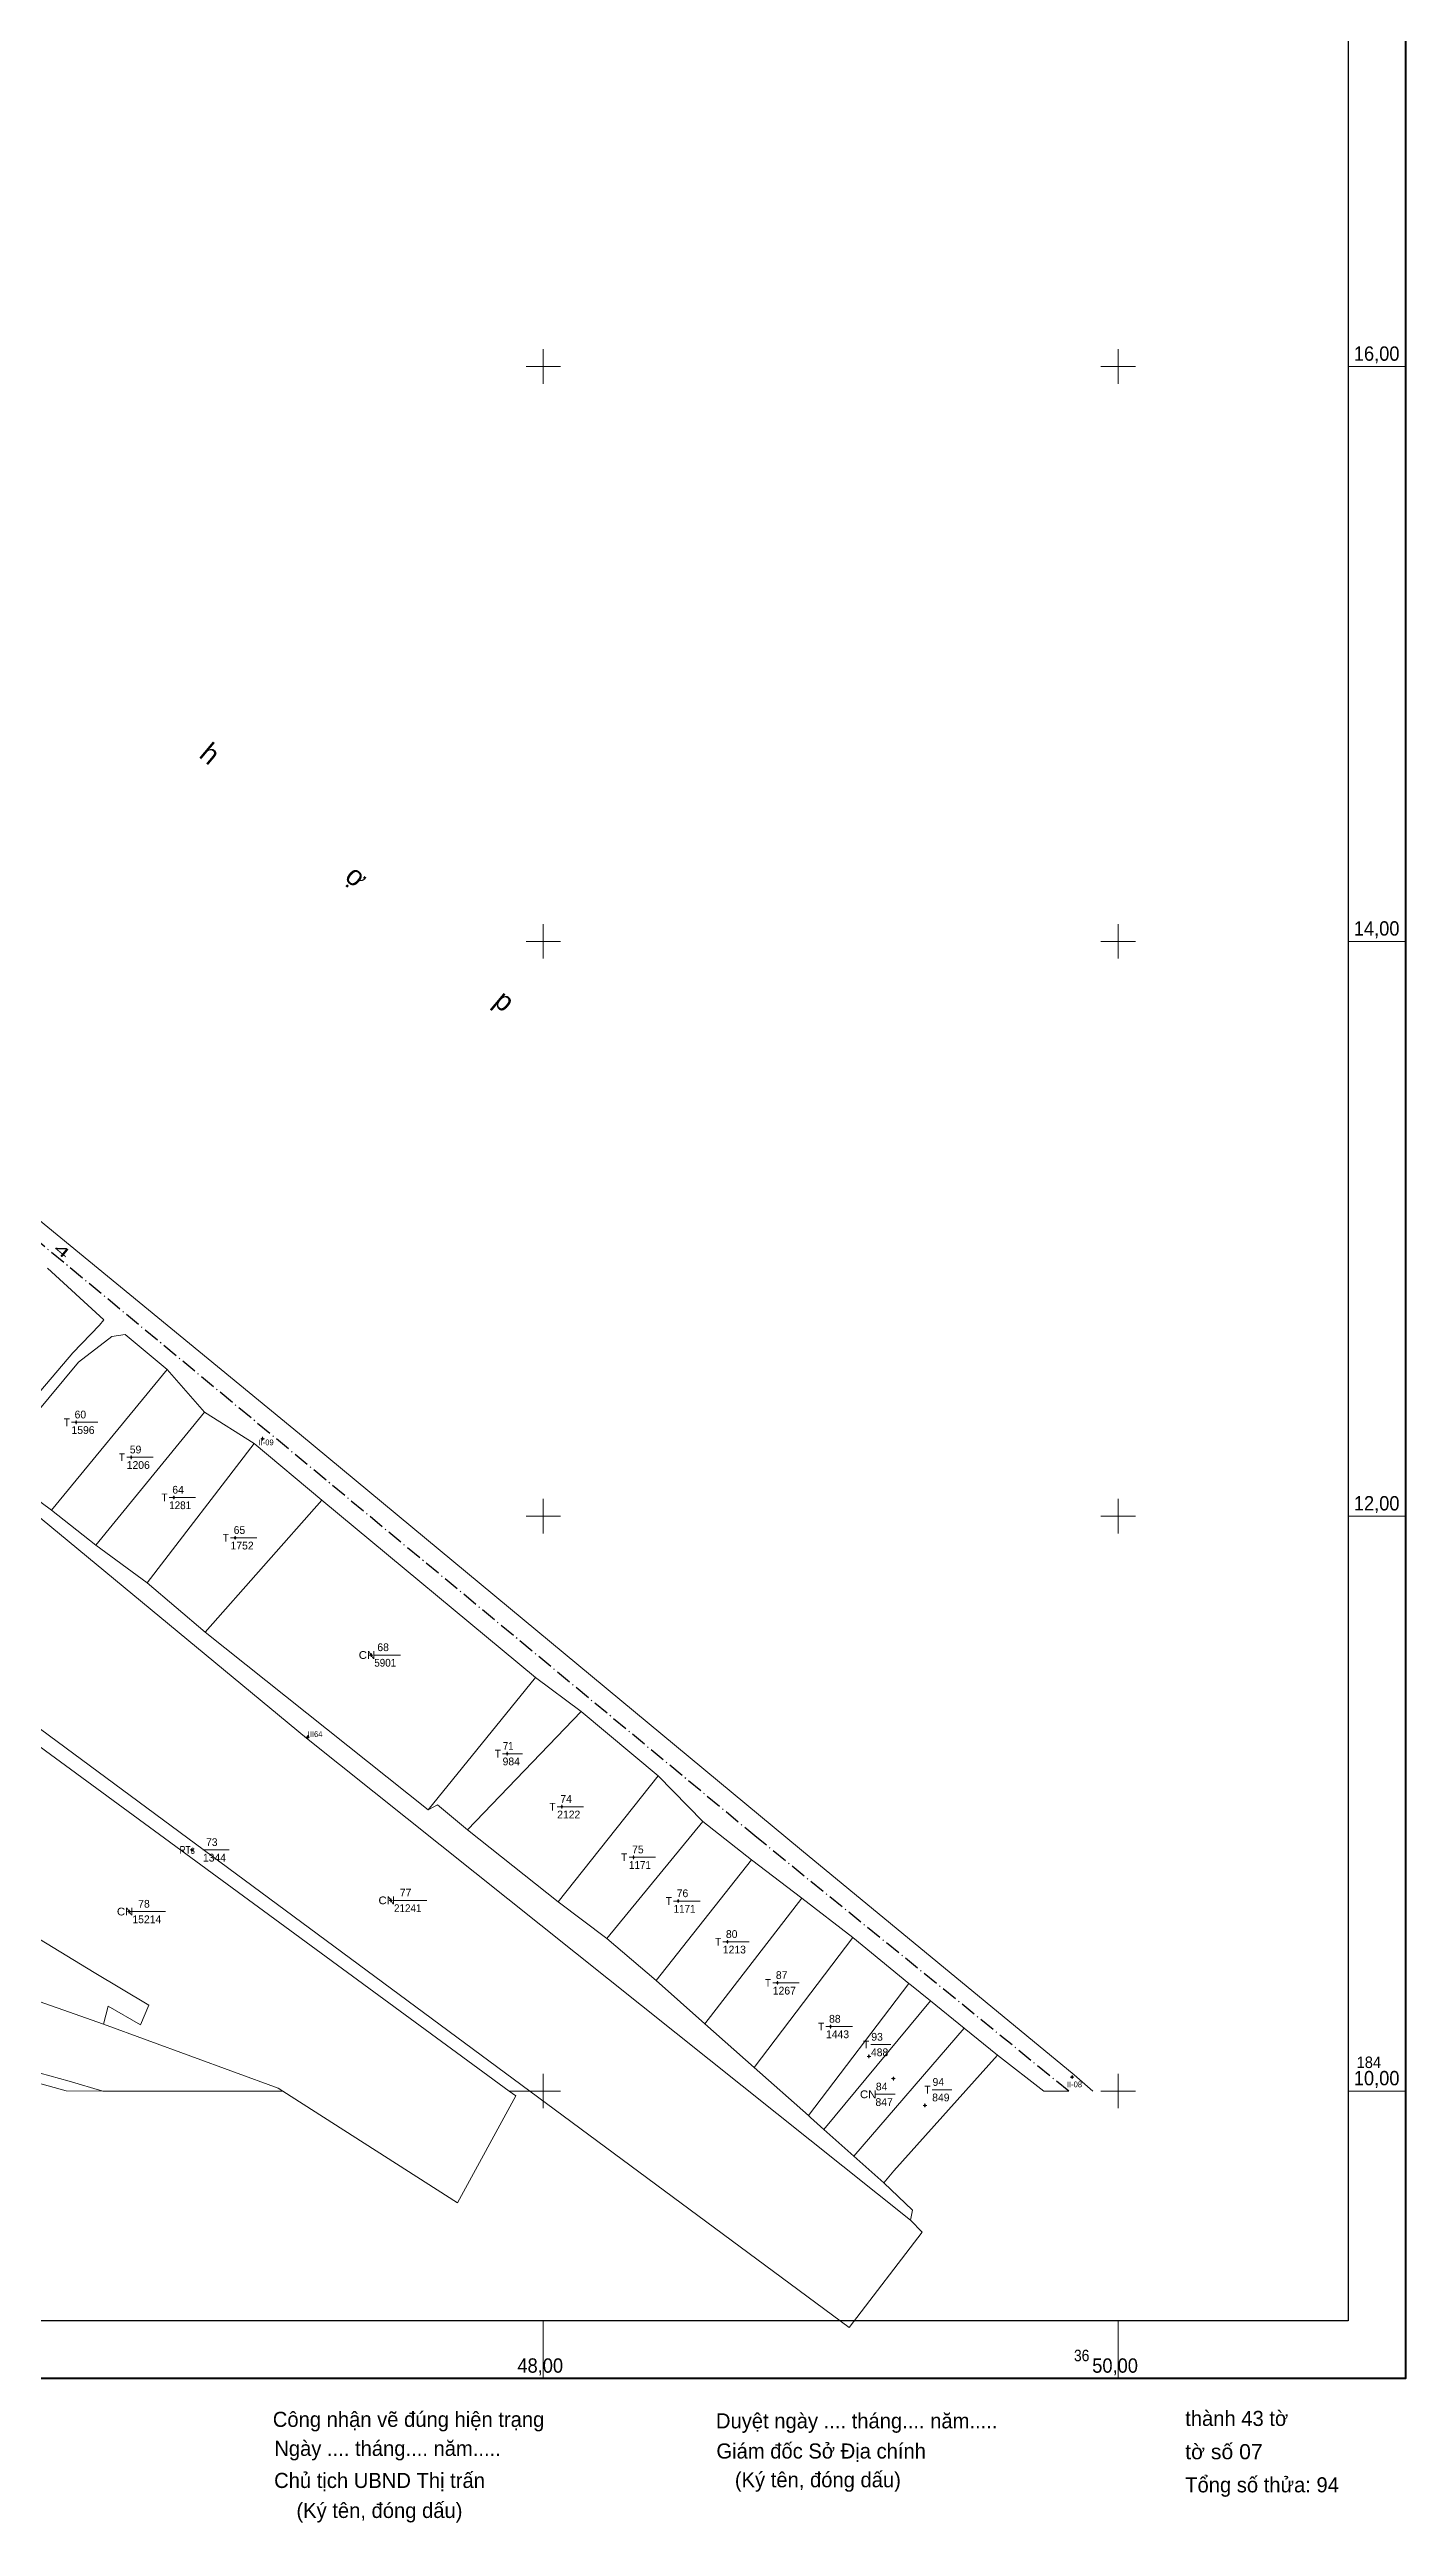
# Model space of a CAD drawing. Header units: metres. Extents: x 363900 to 365100, y 1840847 to 1842172.
# Drawn here: x 364628 to 365100, y 1840850 to 1841710 of the extents above; entities that cross this region are included whole.
import ezdxf
from ezdxf.enums import TextEntityAlignment as Align

# ---------------------------------------------------------------- set-up
doc = ezdxf.new("R2010")
doc.units = ezdxf.units.M
doc.header["$LTSCALE"] = 1.1
doc.linetypes.add('DOT_DASHED', pattern=[7.7, 5, -1.2, 0.3, -1.2])
for name, color, linetype, lineweight in [('10', 7, 'Continuous', 13), ('11', 7, 'Continuous', 13), ('13', 7, 'Continuous', 13), ('34', 7, 'Continuous', 13), ('63', 7, 'Continuous', 13)]:
    doc.layers.add(name, color=color, linetype=linetype, lineweight=lineweight)
doc.layers.add('12', color=7, linetype='Continuous')

msp = doc.modelspace()

# ---------------------------------------------------------------- hatches: boundary and pattern name
at = {"layer": '10'}
for points in [[(364702.421, 1841226.935, 1), (364702.271, 1841226.935, 1)], [(364718.132, 1841123.166, 1), (364717.982, 1841123.166, 1)], [(364984.057, 1841004.882, 1), (364983.907, 1841004.882, 1)]]:
    msp.add_hatch(color=256, dxfattribs=at).paths.add_polyline_path(points)
at = {"layer": '11'}
for points in [[(364637.535, 1841232.67, 1), (364637.385, 1841232.67, 1)], [(364637.535, 1841232.67, 1), (364637.385, 1841232.67, 1)], [(364656.745, 1841220.5, 1), (364656.595, 1841220.5, 1)], [(364656.745, 1841220.5, 1), (364656.595, 1841220.5, 1)], [(364671.525, 1841206.51, 1), (364671.375, 1841206.51, 1)], [(364671.525, 1841206.51, 1), (364671.375, 1841206.51, 1)], [(364692.875, 1841192.48, 1), (364692.725, 1841192.48, 1)], [(364692.875, 1841192.48, 1), (364692.725, 1841192.48, 1)], [(364740.175, 1841151.71, 1), (364740.025, 1841151.71, 1)], [(364740.175, 1841151.71, 1), (364740.025, 1841151.71, 1)], [(364787.525, 1841117.38, 1), (364787.375, 1841117.38, 1)], [(364787.525, 1841117.38, 1), (364787.375, 1841117.38, 1)], [(364806.525, 1841098.92, 1), (364806.375, 1841098.92, 1)], [(364806.525, 1841098.92, 1), (364806.375, 1841098.92, 1)], [(364677.855, 1841083.9, 1), (364677.705, 1841083.9, 1)], [(364677.855, 1841083.9, 1), (364677.705, 1841083.9, 1)], [(364831.505, 1841081.35, 1), (364831.355, 1841081.35, 1)], [(364831.505, 1841081.35, 1), (364831.355, 1841081.35, 1)], [(364747.045, 1841066.34, 1), (364746.895, 1841066.34, 1)], [(364747.045, 1841066.34, 1), (364746.895, 1841066.34, 1)], [(364847.025, 1841066.11, 1), (364846.875, 1841066.11, 1)], [(364847.025, 1841066.11, 1), (364846.875, 1841066.11, 1)], [(364656.025, 1841062.45, 1), (364655.875, 1841062.45, 1)], [(364656.025, 1841062.45, 1), (364655.875, 1841062.45, 1)], [(364864.145, 1841051.92, 1), (364863.995, 1841051.92, 1)], [(364864.145, 1841051.92, 1), (364863.995, 1841051.92, 1)], [(364881.525, 1841037.64, 1), (364881.375, 1841037.64, 1)], [(364881.525, 1841037.64, 1), (364881.375, 1841037.64, 1)], [(364900.035, 1841022.44, 1), (364899.885, 1841022.44, 1)], [(364900.035, 1841022.44, 1), (364899.885, 1841022.44, 1)], [(364913.385, 1841012.06, 1), (364913.235, 1841012.06, 1)], [(364913.385, 1841012.06, 1), (364913.235, 1841012.06, 1)], [(364921.875, 1841004.35, 1), (364921.725, 1841004.35, 1)], [(364921.875, 1841004.35, 1), (364921.725, 1841004.35, 1)], [(364932.865, 1840994.99, 1), (364932.715, 1840994.99, 1)], [(364932.865, 1840994.99, 1), (364932.715, 1840994.99, 1)]]:
    msp.add_hatch(color=256, dxfattribs=at).paths.add_polyline_path(points)

# ---------------------------------------------------------------- linework, layer by layer
at = {"layer": '10'}
for p, q in [((364702.03, 1841226.94), (364701.72, 1841226.94)), ((364702.35, 1841227.56), (364702.35, 1841227.25)), ((364702.35, 1841226.62), (364702.35, 1841226.31)), ((364702.97, 1841226.94), (364702.66, 1841226.94)), ((364718.06, 1841123.79), (364718.06, 1841123.48)), ((364717.74, 1841123.17), (364717.43, 1841123.17)), ((364718.06, 1841122.85), (364718.06, 1841122.54)), ((364718.68, 1841123.17), (364718.37, 1841123.17)), ((364983.67, 1841004.88), (364983.36, 1841004.88)), ((364983.98, 1841005.51), (364983.98, 1841005.19)), ((364983.98, 1841004.57), (364983.98, 1841004.26)), ((364984.61, 1841004.88), (364984.29, 1841004.88))]:
    msp.add_line(p, q, dxfattribs=at)
for centre, radius in [((364702.346, 1841226.935), 0.312), ((364702.346, 1841226.935), 0.075), ((364718.057, 1841123.166), 0.312), ((364718.057, 1841123.166), 0.075), ((364983.982, 1841004.882), 0.312), ((364983.982, 1841004.882), 0.075)]:
    msp.add_circle(centre, radius, dxfattribs=at)
at = {"layer": '11'}
for p, q in [((364637.15, 1841232.67), (364636.84, 1841232.67)), ((364637.15, 1841232.67), (364636.84, 1841232.67)), ((364637.46, 1841233.3), (364637.46, 1841232.98)), ((364637.46, 1841233.3), (364637.46, 1841232.98)), ((364637.46, 1841232.36), (364637.46, 1841232.04)), ((364637.46, 1841232.36), (364637.46, 1841232.04)), ((364638.08, 1841232.67), (364637.77, 1841232.67)), ((364638.08, 1841232.67), (364637.77, 1841232.67)), ((364656.36, 1841220.5), (364656.04, 1841220.5)), ((364656.36, 1841220.5), (364656.04, 1841220.5)), ((364656.67, 1841221.12), (364656.67, 1841220.81)), ((364656.67, 1841221.12), (364656.67, 1841220.81)), ((364656.67, 1841220.19), (364656.67, 1841219.88)), ((364656.67, 1841220.19), (364656.67, 1841219.88)), ((364657.3, 1841220.5), (364656.98, 1841220.5)), ((364657.3, 1841220.5), (364656.98, 1841220.5)), ((364671.14, 1841206.51), (364670.82, 1841206.51)), ((364671.14, 1841206.51), (364670.82, 1841206.51)), ((364671.45, 1841207.14), (364671.45, 1841206.82)), ((364671.45, 1841207.14), (364671.45, 1841206.82)), ((364671.45, 1841206.2), (364671.45, 1841205.88)), ((364671.45, 1841206.2), (364671.45, 1841205.88)), ((364672.08, 1841206.51), (364671.76, 1841206.51)), ((364672.08, 1841206.51), (364671.76, 1841206.51)), ((364692.49, 1841192.48), (364692.18, 1841192.48)), ((364692.49, 1841192.48), (364692.18, 1841192.48)), ((364692.8, 1841193.1), (364692.8, 1841192.79)), ((364692.8, 1841193.1), (364692.8, 1841192.79)), ((364692.8, 1841192.17), (364692.8, 1841191.86)), ((364692.8, 1841192.17), (364692.8, 1841191.86)), ((364693.42, 1841192.48), (364693.11, 1841192.48)), ((364693.42, 1841192.48), (364693.11, 1841192.48)), ((364739.79, 1841151.71), (364739.48, 1841151.71)), ((364739.79, 1841151.71), (364739.48, 1841151.71)), ((364740.1, 1841152.34), (364740.1, 1841152.02)), ((364740.1, 1841152.34), (364740.1, 1841152.02)), ((364740.1, 1841151.4), (364740.1, 1841151.08)), ((364740.1, 1841151.4), (364740.1, 1841151.08)), ((364740.72, 1841151.71), (364740.41, 1841151.71)), ((364740.72, 1841151.71), (364740.41, 1841151.71)), ((364787.14, 1841117.38), (364786.82, 1841117.38)), ((364787.14, 1841117.38), (364786.82, 1841117.38)), ((364787.45, 1841118), (364787.45, 1841117.69)), ((364787.45, 1841118), (364787.45, 1841117.69)), ((364787.45, 1841117.07), (364787.45, 1841116.76)), ((364787.45, 1841117.07), (364787.45, 1841116.76)), ((364788.08, 1841117.38), (364787.76, 1841117.38)), ((364788.08, 1841117.38), (364787.76, 1841117.38)), ((364806.14, 1841098.92), (364805.82, 1841098.92)), ((364806.14, 1841098.92), (364805.82, 1841098.92)), ((364806.45, 1841099.54), (364806.45, 1841099.23)), ((364806.45, 1841099.54), (364806.45, 1841099.23)), ((364806.45, 1841098.61), (364806.45, 1841098.3)), ((364806.45, 1841098.61), (364806.45, 1841098.3)), ((364807.08, 1841098.92), (364806.76, 1841098.92)), ((364807.08, 1841098.92), (364806.76, 1841098.92)), ((364677.47, 1841083.9), (364677.16, 1841083.9)), ((364677.47, 1841083.9), (364677.16, 1841083.9)), ((364677.78, 1841084.52), (364677.78, 1841084.21)), ((364677.78, 1841084.52), (364677.78, 1841084.21)), ((364677.78, 1841083.59), (364677.78, 1841083.28)), ((364677.78, 1841083.59), (364677.78, 1841083.28)), ((364678.4, 1841083.9), (364678.09, 1841083.9)), ((364678.4, 1841083.9), (364678.09, 1841083.9)), ((364831.12, 1841081.35), (364830.8, 1841081.35)), ((364831.12, 1841081.35), (364830.8, 1841081.35)), ((364831.43, 1841081.98), (364831.43, 1841081.66)), ((364831.43, 1841081.98), (364831.43, 1841081.66)), ((364831.43, 1841081.04), (364831.43, 1841080.72)), ((364831.43, 1841081.04), (364831.43, 1841080.72)), ((364832.06, 1841081.35), (364831.74, 1841081.35)), ((364832.06, 1841081.35), (364831.74, 1841081.35)), ((364655.95, 1841063.08), (364655.95, 1841062.76)), ((364655.95, 1841063.08), (364655.95, 1841062.76)), ((364746.66, 1841066.34), (364746.34, 1841066.34)), ((364746.66, 1841066.34), (364746.34, 1841066.34)), ((364746.97, 1841066.96), (364746.97, 1841066.65)), ((364746.97, 1841066.96), (364746.97, 1841066.65)), ((364746.97, 1841066.03), (364746.97, 1841065.72)), ((364746.97, 1841066.03), (364746.97, 1841065.72)), ((364747.6, 1841066.34), (364747.28, 1841066.34)), ((364747.6, 1841066.34), (364747.28, 1841066.34)), ((364846.64, 1841066.11), (364846.32, 1841066.11)), ((364846.64, 1841066.11), (364846.32, 1841066.11)), ((364846.95, 1841066.74), (364846.95, 1841066.42)), ((364846.95, 1841066.74), (364846.95, 1841066.42)), ((364846.95, 1841065.8), (364846.95, 1841065.48)), ((364846.95, 1841065.8), (364846.95, 1841065.48)), ((364847.58, 1841066.11), (364847.26, 1841066.11)), ((364847.58, 1841066.11), (364847.26, 1841066.11)), ((364655.64, 1841062.45), (364655.32, 1841062.45)), ((364655.64, 1841062.45), (364655.32, 1841062.45)), ((364655.95, 1841062.14), (364655.95, 1841061.82)), ((364655.95, 1841062.14), (364655.95, 1841061.82)), ((364656.58, 1841062.45), (364656.26, 1841062.45)), ((364656.58, 1841062.45), (364656.26, 1841062.45)), ((364863.76, 1841051.92), (364863.44, 1841051.92)), ((364863.76, 1841051.92), (364863.44, 1841051.92)), ((364864.07, 1841052.54), (364864.07, 1841052.23)), ((364864.07, 1841052.54), (364864.07, 1841052.23)), ((364864.07, 1841051.61), (364864.07, 1841051.3)), ((364864.07, 1841051.61), (364864.07, 1841051.3)), ((364864.7, 1841051.92), (364864.38, 1841051.92)), ((364864.7, 1841051.92), (364864.38, 1841051.92)), ((364881.14, 1841037.64), (364880.82, 1841037.64)), ((364881.14, 1841037.64), (364880.82, 1841037.64)), ((364881.45, 1841038.26), (364881.45, 1841037.95)), ((364881.45, 1841038.26), (364881.45, 1841037.95)), ((364881.45, 1841037.33), (364881.45, 1841037.02)), ((364881.45, 1841037.33), (364881.45, 1841037.02)), ((364882.08, 1841037.64), (364881.76, 1841037.64)), ((364882.08, 1841037.64), (364881.76, 1841037.64)), ((364899.65, 1841022.44), (364899.34, 1841022.44)), ((364899.65, 1841022.44), (364899.34, 1841022.44)), ((364899.96, 1841023.06), (364899.96, 1841022.75)), ((364899.96, 1841023.06), (364899.96, 1841022.75)), ((364899.96, 1841022.13), (364899.96, 1841021.82)), ((364899.96, 1841022.13), (364899.96, 1841021.82)), ((364900.58, 1841022.44), (364900.27, 1841022.44)), ((364900.58, 1841022.44), (364900.27, 1841022.44)), ((364913, 1841012.06), (364912.68, 1841012.06)), ((364913, 1841012.06), (364912.68, 1841012.06)), ((364913.31, 1841012.68), (364913.31, 1841012.37)), ((364913.31, 1841012.68), (364913.31, 1841012.37)), ((364913.31, 1841011.75), (364913.31, 1841011.44)), ((364913.31, 1841011.75), (364913.31, 1841011.44)), ((364913.94, 1841012.06), (364913.62, 1841012.06)), ((364913.94, 1841012.06), (364913.62, 1841012.06)), ((364921.49, 1841004.35), (364921.18, 1841004.35)), ((364921.49, 1841004.35), (364921.18, 1841004.35)), ((364921.8, 1841004.98), (364921.8, 1841004.66)), ((364921.8, 1841004.98), (364921.8, 1841004.66)), ((364921.8, 1841004.04), (364921.8, 1841003.72)), ((364921.8, 1841004.04), (364921.8, 1841003.72)), ((364922.42, 1841004.35), (364922.11, 1841004.35)), ((364922.42, 1841004.35), (364922.11, 1841004.35)), ((364932.48, 1840994.99), (364932.16, 1840994.99)), ((364932.48, 1840994.99), (364932.16, 1840994.99)), ((364932.79, 1840995.62), (364932.79, 1840995.3)), ((364932.79, 1840995.62), (364932.79, 1840995.3)), ((364932.79, 1840994.68), (364932.79, 1840994.36)), ((364932.79, 1840994.68), (364932.79, 1840994.36)), ((364933.42, 1840994.99), (364933.1, 1840994.99)), ((364933.42, 1840994.99), (364933.1, 1840994.99))]:
    msp.add_line(p, q, dxfattribs=at)
for points in [[(364637.46, 1841232.98), (364637.15, 1841232.67), (364637.46, 1841232.36), (364637.77, 1841232.67)], [(364637.46, 1841232.98), (364637.15, 1841232.67), (364637.46, 1841232.36), (364637.77, 1841232.67)], [(364656.67, 1841220.81), (364656.36, 1841220.5), (364656.67, 1841220.19), (364656.98, 1841220.5)], [(364656.67, 1841220.81), (364656.36, 1841220.5), (364656.67, 1841220.19), (364656.98, 1841220.5)], [(364671.45, 1841206.82), (364671.14, 1841206.51), (364671.45, 1841206.2), (364671.76, 1841206.51)], [(364671.45, 1841206.82), (364671.14, 1841206.51), (364671.45, 1841206.2), (364671.76, 1841206.51)], [(364692.8, 1841192.79), (364692.49, 1841192.48), (364692.8, 1841192.17), (364693.11, 1841192.48)], [(364692.8, 1841192.79), (364692.49, 1841192.48), (364692.8, 1841192.17), (364693.11, 1841192.48)], [(364740.1, 1841152.02), (364739.79, 1841151.71), (364740.1, 1841151.4), (364740.41, 1841151.71)], [(364740.1, 1841152.02), (364739.79, 1841151.71), (364740.1, 1841151.4), (364740.41, 1841151.71)], [(364787.45, 1841117.69), (364787.14, 1841117.38), (364787.45, 1841117.07), (364787.76, 1841117.38)], [(364787.45, 1841117.69), (364787.14, 1841117.38), (364787.45, 1841117.07), (364787.76, 1841117.38)], [(364806.45, 1841099.23), (364806.14, 1841098.92), (364806.45, 1841098.61), (364806.76, 1841098.92)], [(364806.45, 1841099.23), (364806.14, 1841098.92), (364806.45, 1841098.61), (364806.76, 1841098.92)], [(364677.78, 1841084.21), (364677.47, 1841083.9), (364677.78, 1841083.59), (364678.09, 1841083.9)], [(364677.78, 1841084.21), (364677.47, 1841083.9), (364677.78, 1841083.59), (364678.09, 1841083.9)], [(364831.43, 1841081.66), (364831.12, 1841081.35), (364831.43, 1841081.04), (364831.74, 1841081.35)], [(364831.43, 1841081.66), (364831.12, 1841081.35), (364831.43, 1841081.04), (364831.74, 1841081.35)], [(364746.97, 1841066.65), (364746.66, 1841066.34), (364746.97, 1841066.03), (364747.28, 1841066.34)], [(364746.97, 1841066.65), (364746.66, 1841066.34), (364746.97, 1841066.03), (364747.28, 1841066.34)], [(364846.95, 1841066.42), (364846.64, 1841066.11), (364846.95, 1841065.8), (364847.26, 1841066.11)], [(364846.95, 1841066.42), (364846.64, 1841066.11), (364846.95, 1841065.8), (364847.26, 1841066.11)], [(364655.95, 1841062.76), (364655.64, 1841062.45), (364655.95, 1841062.14), (364656.26, 1841062.45)], [(364655.95, 1841062.76), (364655.64, 1841062.45), (364655.95, 1841062.14), (364656.26, 1841062.45)], [(364864.07, 1841052.23), (364863.76, 1841051.92), (364864.07, 1841051.61), (364864.38, 1841051.92)], [(364864.07, 1841052.23), (364863.76, 1841051.92), (364864.07, 1841051.61), (364864.38, 1841051.92)], [(364881.45, 1841037.95), (364881.14, 1841037.64), (364881.45, 1841037.33), (364881.76, 1841037.64)], [(364881.45, 1841037.95), (364881.14, 1841037.64), (364881.45, 1841037.33), (364881.76, 1841037.64)], [(364899.96, 1841022.75), (364899.65, 1841022.44), (364899.96, 1841022.13), (364900.27, 1841022.44)], [(364899.96, 1841022.75), (364899.65, 1841022.44), (364899.96, 1841022.13), (364900.27, 1841022.44)], [(364913.31, 1841012.37), (364913, 1841012.06), (364913.31, 1841011.75), (364913.62, 1841012.06)], [(364913.31, 1841012.37), (364913, 1841012.06), (364913.31, 1841011.75), (364913.62, 1841012.06)], [(364921.8, 1841004.66), (364921.49, 1841004.35), (364921.8, 1841004.04), (364922.11, 1841004.35)], [(364921.8, 1841004.66), (364921.49, 1841004.35), (364921.8, 1841004.04), (364922.11, 1841004.35)], [(364932.79, 1840995.3), (364932.48, 1840994.99), (364932.79, 1840994.68), (364933.1, 1840994.99)], [(364932.79, 1840995.3), (364932.48, 1840994.99), (364932.79, 1840994.68), (364933.1, 1840994.99)]]:
    msp.add_lwpolyline(points, close=True, dxfattribs=at)
for centre in [(364637.46, 1841232.67), (364637.46, 1841232.67), (364656.67, 1841220.5), (364656.67, 1841220.5), (364671.45, 1841206.51), (364671.45, 1841206.51), (364692.8, 1841192.48), (364692.8, 1841192.48), (364740.1, 1841151.71), (364740.1, 1841151.71), (364787.45, 1841117.38), (364787.45, 1841117.38), (364806.45, 1841098.92), (364806.45, 1841098.92), (364677.78, 1841083.9), (364677.78, 1841083.9), (364831.43, 1841081.35), (364831.43, 1841081.35), (364746.97, 1841066.34), (364746.97, 1841066.34), (364846.95, 1841066.11), (364846.95, 1841066.11), (364655.95, 1841062.45), (364655.95, 1841062.45), (364864.07, 1841051.92), (364864.07, 1841051.92), (364881.45, 1841037.64), (364881.45, 1841037.64), (364899.96, 1841022.44), (364899.96, 1841022.44), (364913.31, 1841012.06), (364913.31, 1841012.06), (364921.8, 1841004.35), (364921.8, 1841004.35), (364932.79, 1840994.99), (364932.79, 1840994.99)]:
    msp.add_circle(centre, 0.075, dxfattribs=at)
at = {"layer": '13'}
for p, q in [((364635.86, 1841232.67), (364645.04, 1841232.67)), ((364655.07, 1841220.5), (364664.25, 1841220.5)), ((364669.85, 1841206.51), (364679.03, 1841206.51)), ((364691.2, 1841192.48), (364700.38, 1841192.48)), ((364741.2, 1841151.71), (364750.38, 1841151.71)), ((364785.85, 1841117.38), (364792.74, 1841117.38)), ((364804.85, 1841098.92), (364814.03, 1841098.92)), ((364681.58, 1841083.9), (364690.76, 1841083.9)), ((364829.83, 1841081.35), (364839.01, 1841081.35)), ((364748.07, 1841066.34), (364759.54, 1841066.34)), ((364845.35, 1841066.11), (364854.53, 1841066.11)), ((364657.05, 1841062.45), (364668.52, 1841062.45)), ((364862.47, 1841051.92), (364871.65, 1841051.92)), ((364879.85, 1841037.64), (364889.03, 1841037.64)), ((364898.36, 1841022.44), (364907.54, 1841022.44)), ((364914, 1841016.17), (364920.89, 1841016.17)), ((364915.58, 1840998.87), (364922.46, 1840998.87)), ((364935.31, 1841000.47), (364942.2, 1841000.47))]:
    msp.add_line(p, q, dxfattribs=at)
at = {"layer": '34'}
for p, q in [((364628.86, 1841202.14), (364669.17, 1841251.03)), ((364682.18, 1841236.18), (364669.17, 1841251.03)), ((364644.38, 1841189.98), (364682.18, 1841236.18)), ((364682.18, 1841236.18), (364699.47, 1841225.32)), ((364662.18, 1841176.86), (364699.47, 1841225.32)), ((364723.01, 1841205.61), (364699.47, 1841225.32)), ((364628.86, 1841202.14), (364644.38, 1841189.98)), ((364682.39, 1841159.65), (364723.01, 1841205.61)), ((364797.29, 1841143.88), (364723.01, 1841205.61)), ((364644.38, 1841189.98), (364662.18, 1841176.86)), ((364662.18, 1841176.86), (364682.39, 1841159.65)), ((364682.39, 1841159.65), (364759.93, 1841097.82)), ((364759.93, 1841097.82), (364797.29, 1841143.88)), ((364813.19, 1841132.02), (364797.29, 1841143.88)), ((364773.66, 1841090.88), (364813.19, 1841132.02)), ((364840.02, 1841109.62), (364813.19, 1841132.02)), ((364805.22, 1841065.82), (364840.02, 1841109.62)), ((364855.53, 1841093.82), (364840.02, 1841109.62)), ((364773.66, 1841090.88), (364805.22, 1841065.82)), ((364822.11, 1841053.09), (364855.53, 1841093.82)), ((364872.44, 1841080.46), (364855.53, 1841093.82)), ((364839.25, 1841038.42), (364872.44, 1841080.46)), ((364805.22, 1841065.82), (364822.11, 1841053.09)), ((364889.93, 1841067.07), (364856.2, 1841023.4)), ((364822.11, 1841053.09), (364839.25, 1841038.42)), ((364907.72, 1841053.45), (364873.34, 1841008.22)), ((364892.28, 1840991.44), (364927.15, 1841037.45)), ((364897.63, 1840986.68), (364934.72, 1841031.34)), ((364908.09, 1840977.37), (364946.4, 1841021.92)), ((364646.78, 1841000), (364709.42, 1841000)), ((364788.11, 1841000), (364795.29, 1841000))]:
    msp.add_line(p, q, dxfattribs=at)
for points in [[(364000, 1841818.51), (364226.95, 1841634.28), (364439.41, 1841455.05), (364715.23, 1841228.68), (364889.83, 1841083.79), (364984.66, 1841005.61), (364991.26, 1841000)], [(364585.52, 1841229.83), (364601.73, 1841216.88), (364605.32, 1841220.51), (364636.37, 1841256.89), (364645.55, 1841266.45), (364647.1, 1841268.38), (364627.53, 1841286.26)], [(364669.17, 1841251.03), (364654.59, 1841263.22), (364649.9, 1841262.47), (364638.33, 1841253.61), (364608.19, 1841217.42), (364628.86, 1841202.14)], [(364927.73, 1840955.09), (364717.68, 1841122.79), (364606.02, 1841214.93), (364568.39, 1841167.81)], [(364795.29, 1841000), (364568.39, 1841167.81), (364564.8, 1841163.8)], [(364709.42, 1841000), (364770.18, 1840961.11), (364790.45, 1840998.28), (364788.11, 1841000), (364564.8, 1841163.8)], [(364646.98, 1841023.31), (364648.63, 1841029.49), (364659.88, 1841023.05), (364662.78, 1841029.87), (364643.75, 1841041.2), (364610.35, 1841061.5), (364595.52, 1841071.58), (364595.38, 1841074.9), (364579.19, 1841083.37), (364561.16, 1841090.21), (364560.89, 1841093.03), (364522.43, 1841115.92), (364523.39, 1841117.53)], [(364759.93, 1841097.82), (364763.2, 1841099.57), (364773.66, 1841090.88)], [(364927.15, 1841037.45), (364907.72, 1841053.45), (364889.93, 1841067.07), (364872.44, 1841080.46)], [(364646.98, 1841023.31), (364598.57, 1841040.29), (364499.45, 1841038.08)], [(364839.25, 1841038.42), (364856.2, 1841023.4), (364873.34, 1841008.22), (364892.28, 1840991.44)], [(364934.72, 1841031.34), (364927.54, 1841037.13), (364927.15, 1841037.45)], [(364646.78, 1841000), (364635.04, 1841003.49), (364550.85, 1841026.66), (364522.07, 1841030.74), (364518.08, 1841019.77)], [(364918.54, 1840968.06), (364921.94, 1840972.29), (364958.08, 1841012.5), (364946.4, 1841021.92), (364934.72, 1841031.34)], [(364646.78, 1841000), (364634, 1841000.02), (364550.9, 1841023.1), (364538.51, 1841023.11)], [(364646.98, 1841023.31), (364707.8, 1841001.04), (364709.42, 1841000)], [(364958.08, 1841012.5), (364974.17, 1841000), (364982.82, 1841000)], [(364927.73, 1840955.09), (364931.82, 1840950.86), (364906.47, 1840917.77), (364795.29, 1841000)], [(364892.28, 1840991.44), (364893.03, 1840990.78), (364897.63, 1840986.68)], [(364918.54, 1840968.06), (364908.09, 1840977.37), (364897.63, 1840986.68)], [(364918.54, 1840968.06), (364928.43, 1840958.55), (364927.73, 1840955.09)]]:
    msp.add_lwpolyline(points, dxfattribs=at)
at = {"layer": '34', "linetype": 'DOT_DASHED', "lineweight": 25}
msp.add_lwpolyline([(364982.82, 1841000), (364874.35, 1841088.19), (364517.52, 1841384.21), (364495.36, 1841397.49), (364395.88, 1841482.42), (364363.94, 1841510.01), (364294.23, 1841569.53), (364000, 1841810.09)], dxfattribs=at)
at = {"layer": '63'}
for p, q in [((364800, 1841594), (364800, 1841606)), ((365000, 1841594), (365000, 1841606)), ((364794, 1841600), (364806, 1841600)), ((364994, 1841600), (365006, 1841600)), ((365080, 1841600), (365100, 1841600)), ((364794, 1841400), (364806, 1841400)), ((364800, 1841394), (364800, 1841406)), ((364994, 1841400), (365006, 1841400)), ((365000, 1841394), (365000, 1841406)), ((365080, 1841400), (365100, 1841400)), ((364800, 1841194), (364800, 1841206)), ((365000, 1841194), (365000, 1841206)), ((364794, 1841200), (364806, 1841200)), ((364994, 1841200), (365006, 1841200)), ((365080, 1841200), (365100, 1841200)), ((364800, 1840994), (364800, 1841006)), ((365000, 1840994), (365000, 1841006)), ((364794, 1841000), (364806, 1841000)), ((364994, 1841000), (365006, 1841000)), ((365080, 1841000), (365100, 1841000)), ((364800, 1840900), (364800, 1840920)), ((365000, 1840900), (365000, 1840920))]:
    msp.add_line(p, q, dxfattribs=at)
at = {"layer": '63', "lineweight": 40}
msp.add_lwpolyline([(363900, 1840900), (363900, 1842100), (365100, 1842100), (365100, 1840900)], close=True, dxfattribs=at)
at = {"layer": '63', "lineweight": 25}
msp.add_lwpolyline([(363920, 1840920), (363920, 1842080), (365080, 1842080), (365080, 1840920)], close=True, dxfattribs=at)

# ---------------------------------------------------------------- texts
at = {"layer": '12', "width": 0.95}
for s, p in [('II-09 ', (364700.94, 1841224.68)), ('III64 ', (364718.06, 1841123.17)), ('II-08 ', (364982.2, 1841001.32))]:
    msp.add_text(s, height=2, dxfattribs=at).set_placement(p)
at = {"layer": '13'}
for s, p in [('60', (364636.94, 1841234.02)), ('1596', (364635.86, 1841228.62)), ('1206', (364655.07, 1841216.45)), ('59', (364656.15, 1841221.85)), ('64', (364670.93, 1841207.86)), ('65', (364692.28, 1841193.83)), ('1752', (364691.2, 1841188.43)), ('68', (364742.28, 1841153.06)), ('984', (364785.85, 1841113.33)), ('2122', (364804.85, 1841094.87)), ('74', (364805.93, 1841100.27)), ('1344', (364681.58, 1841079.85)), ('73', (364682.66, 1841085.25)), ('75', (364830.91, 1841082.7)), ('78', (364659.08, 1841063.8)), ('77', (364750.1, 1841067.69)), ('76', (364846.43, 1841067.46)), ('15214', (364657.05, 1841058.4)), ('80', (364863.55, 1841053.27)), ('1213', (364862.47, 1841047.87)), ('87', (364880.93, 1841038.99)), ('1267', (364879.85, 1841033.59)), ('1443', (364898.36, 1841018.39)), ('88', (364899.44, 1841023.79)), ('93', (364914.13, 1841017.52)), ('488', (364914, 1841012.12)), ('84', (364915.72, 1841000.22)), ('94', (364935.44, 1841001.82)), ('847', (364915.58, 1840994.82)), ('849', (364935.31, 1840996.42))]:
    msp.add_text(s, height=2.7, dxfattribs=at).set_placement(p)
for s, width, p in [('T', 0.95, (364633.16, 1841231.32)), ('T', 0.95, (364652.37, 1841219.15)), ('T', 0.95, (364667.15, 1841205.16)), ('1281', 0.95, (364669.85, 1841202.46)), ('T', 0.95, (364688.5, 1841191.13)), ('CN', 1.1, (364735.8, 1841150.36)), ('5901', 0.95, (364741.2, 1841147.66)), ('T', 0.95, (364783.15, 1841116.03)), ('71', 0.9, (364785.99, 1841118.73)), ('T', 0.95, (364802.15, 1841097.57)), ('RTs', 0.8, (364673.48, 1841082.55)), ('T', 0.95, (364827.13, 1841080)), ('1171', 0.95, (364829.83, 1841077.3)), ('CN', 1.1, (364651.65, 1841061.1)), ('CN', 1.1, (364742.67, 1841064.99)), ('21241', 0.95, (364748.07, 1841062.29)), ('T', 0.95, (364842.65, 1841064.76)), ('1171', 0.95, (364845.35, 1841062.06)), ('T', 0.95, (364859.77, 1841050.57)), ('T', 0.95, (364877.15, 1841036.29)), ('T', 0.95, (364895.66, 1841021.09)), ('T', 0.95, (364911.3, 1841014.82)), ('CN', 1.1, (364910.18, 1840997.52)), ('T', 0.95, (364932.61, 1840999.12))]:
    msp.add_text(s, height=2.7, dxfattribs=dict(at, width=width)).set_placement(p)
at = {"layer": '34'}
for s, p in [('h', (364681.841, 1841462.642)), ('ợ', (364732.871, 1841419.812)), ('p', (364784.301, 1841376.662))]:
    msp.add_text(s, height=7, rotation=319.997, dxfattribs=at).set_placement(p, align=Align.CENTER)
at = {"layer": '34', "width": 2}
msp.add_text('4', height=3.5, rotation=320.321, dxfattribs=at).set_placement((364631.473, 1841290.98), align=Align.CENTER)
at = {"layer": '63'}
for s, height, width, p in [('16,00', 5, 0.95, (365082, 1841602)), ('14,00', 5, 0.95, (365082, 1841402)), ('12,00', 5, 0.95, (365082, 1841202)), ('184', 4, 0.95, (365083, 1841008)), ('10,00', 5, 0.95, (365082, 1841002)), ('48,00', 5, 0.95, (364791, 1840902)), ('50,00', 5, 0.95, (364991, 1840902)), ('tờ số 07', 5.25, 1.05, (365023.34, 1840871.9))]:
    msp.add_text(s, height=height, dxfattribs=dict(at, width=width)).set_placement(p)
at = {"layer": '63', "width": 0.9}
msp.add_text('36', height=4, dxfattribs=at).set_placement((364990, 1840906), align=Align.RIGHT)
at = {"layer": '63'}
for s, p in [('Công nhận vẽ đúng hiện trạng', (364705.9, 1840883.16)), ('Duyệt ngày .... tháng.... năm.....', (364860.08, 1840882.64)), ('thành 43 tờ', (365023.34, 1840883.48)), ('Ngày .... tháng.... năm.....', (364706.41, 1840873.06)), ('Giám đốc Sở Địa chính', (364860.24, 1840872.14)), ('Chủ tịch UBND Thị trấn', (364706.36, 1840861.9)), ('(Ký tên, đóng dấu) ', (364866.66, 1840862.14)), ('Tổng số thửa: 94', (365023.34, 1840860.38)), ('(Ký tên, đóng dấu) ', (364714.12, 1840851.46))]:
    msp.add_text(s, height=5.25, dxfattribs=at).set_placement(p)

doc.saveas('drawing.dxf')
